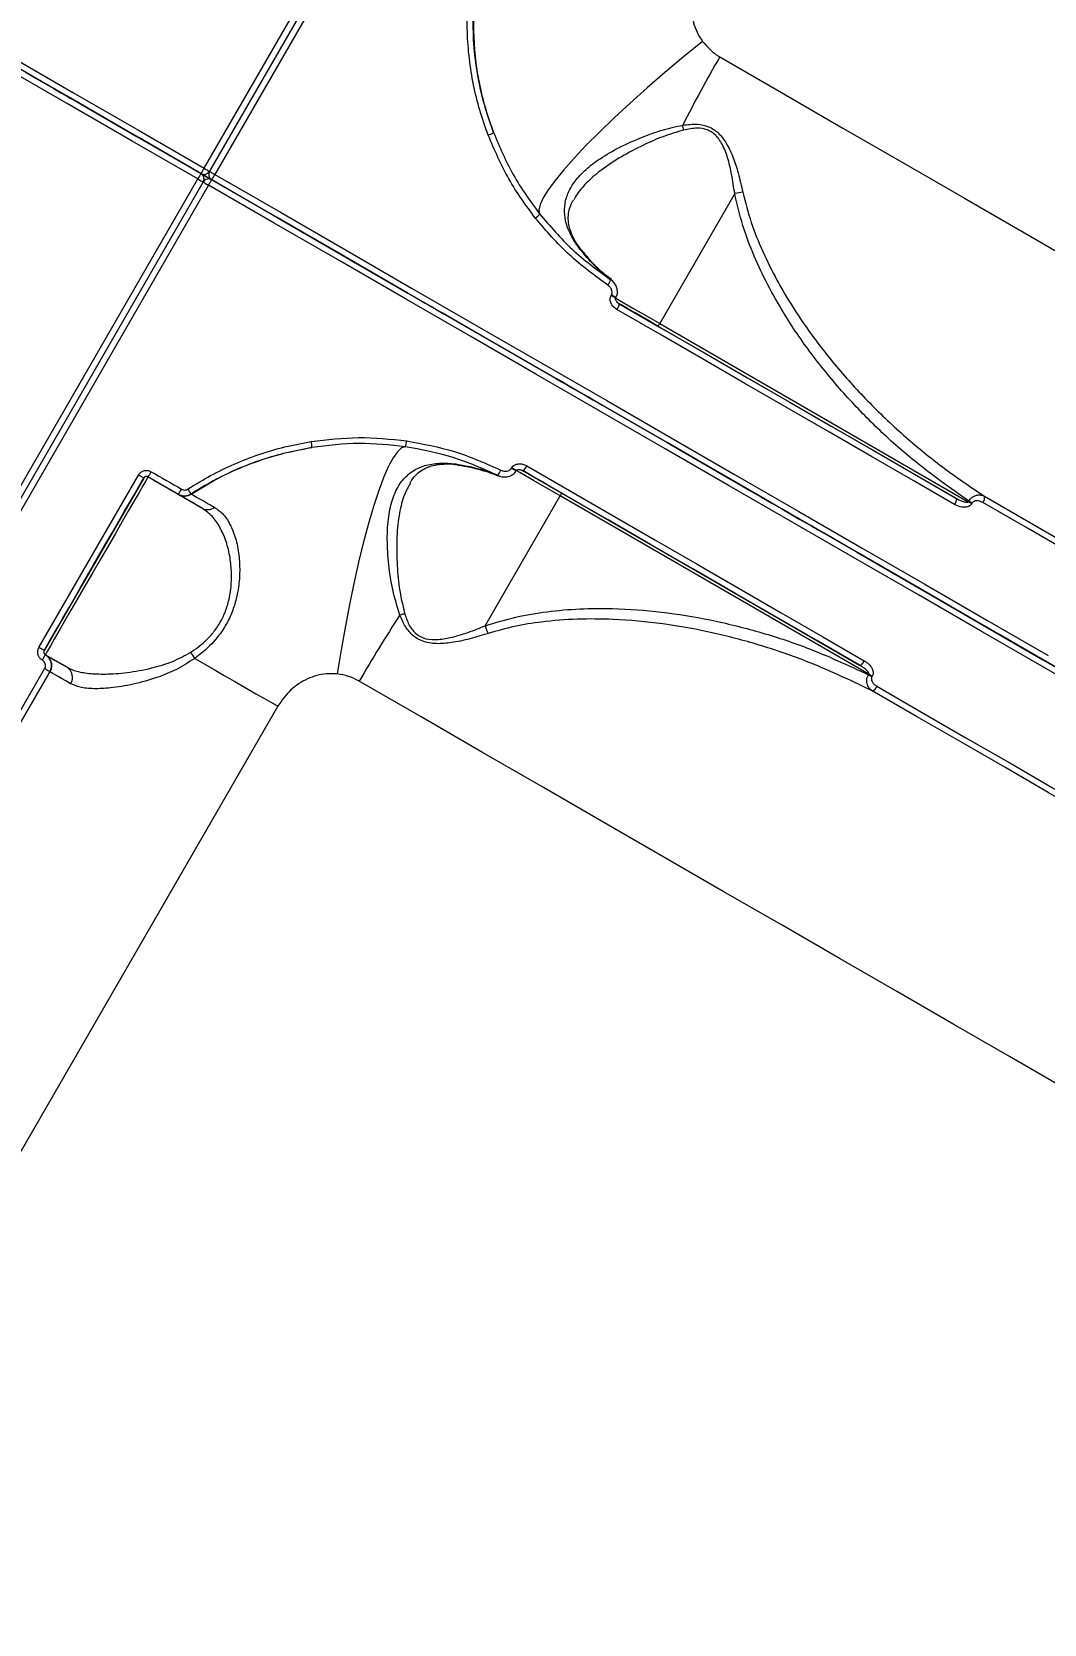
# Model space of a CAD drawing. Header units: millimetres. Extents: x -6006 to 5875, y -6399 to 6717.
# Drawn here: x 1932.2 to 2095, y 1250.8 to 1506.8 of the extents above; entities that cross this region are included whole.
import ezdxf

# ---------------------------------------------------------------- set-up
doc = ezdxf.new("R2010")
doc.units = ezdxf.units.MM
for name, color, linetype in [('DIKOM_ОБЪЕКТ', 7, 'Continuous'), ('DIKOM_РАЗМЕР_ЗОНА', 7, 'Continuous'), ('DIKOM_РАЗМЕР_ОБЪЕКТА', 7, 'Continuous')]:
    doc.layers.add(name, color=color, linetype=linetype)
doc.styles.add('style1', font='arial.ttf', dxfattribs={"width": 0.8})
doc.dimstyles.new('1-50', dxfattribs={"dimtxt": 300, "dimasz": 200, "dimexe": 100, "dimexo": 0, "dimgap": 100, "dimtad": 0, "dimdec": 0, "dimtxsty": 'style1', "dimcen": 0, "dimclrd": 7, "dimclre": 7, "dimadec": 1, "dimazin": 2, "dimtfac": 1, "dimtdec": 0, "dimtmove": 1, "dimatfit": 3, "dimfxl": 0, "dimlwd": 25, "dimlwe": 18, "dimarcsym": 0})

# ---------------------------------------------------------------- blocks, each defined once
blk = doc.blocks.new('*D15')
at = {"layer": 'Defpoints', "color": 0, "transparency": 16777216}
for p in [(-4354.46, 4593.05), (3409.28, 4593.05), (-1328.61, -3571.89)]:
    blk.add_point(p, dxfattribs=at)
at = {"layer": 'DIKOM_РАЗМЕР_ОБЪЕКТА', "color": 7, "lineweight": 18, "transparency": 16777216}
for p, q in [((3409.28, 4593.05), (-4454.46, 4593.05)), ((-1328.61, -3571.89), (-4454.46, -3571.89))]:
    blk.add_line(p, q, dxfattribs=at)
at = {"layer": 'DIKOM_РАЗМЕР_ОБЪЕКТА', "color": 7, "lineweight": 25, "transparency": 16777216}
for p, q in [((-4354.46, 4393.05), (-4354.46, 968.7)), ((-4354.46, -3371.89), (-4354.46, 52.46))]:
    blk.add_line(p, q, dxfattribs=at)
at = {"layer": 'DIKOM_РАЗМЕР_ОБЪЕКТА', "color": 7, "transparency": 16777216}
for points in [[(-4387.8, 4393.05), (-4321.13, 4393.05), (-4354.46, 4593.05)], [(-4387.8, -3371.89), (-4321.13, -3371.89), (-4354.46, -3571.89)]]:
    blk.add_solid(points, dxfattribs=at)
at = {"layer": 'DIKOM_РАЗМЕР_ОБЪЕКТА', "color": 0, "transparency": 16777216, "insert": (-4354.46, 510.58), "char_height": 300, "attachment_point": 5, "rotation": 90, "style": 'style1'}
blk.add_mtext('8150', dxfattribs=at)
blk = doc.blocks.new('*D16')
at = {"layer": 'Defpoints', "color": 0, "transparency": 16777216}
for p in [(3934.59, 4272.92), (-3710.11, -290.96), (3934.59, -4791.62)]:
    blk.add_point(p, dxfattribs=at)
at = {"layer": 'DIKOM_РАЗМЕР_ОБЪЕКТА', "color": 7, "lineweight": 18, "transparency": 16777216}
for p, q in [((3934.59, 4272.92), (3934.59, -4891.62)), ((-3710.11, -290.96), (-3710.11, -4891.62))]:
    blk.add_line(p, q, dxfattribs=at)
at = {"layer": 'DIKOM_РАЗМЕР_ОБЪЕКТА', "color": 7, "lineweight": 25, "transparency": 16777216}
for p, q in [((-3510.11, -4791.62), (-1432.64, -4791.62)), ((3734.59, -4791.62), (-518.7, -4791.62))]:
    blk.add_line(p, q, dxfattribs=at)
at = {"layer": 'DIKOM_РАЗМЕР_ОБЪЕКТА', "color": 7, "transparency": 16777216}
for points in [[(-3510.11, -4758.29), (-3510.11, -4824.96), (-3710.11, -4791.62)], [(3734.59, -4758.29), (3734.59, -4824.96), (3934.59, -4791.62)]]:
    blk.add_solid(points, dxfattribs=at)
at = {"layer": 'DIKOM_РАЗМЕР_ОБЪЕКТА', "color": 0, "transparency": 16777216, "insert": (-975.67, -4791.62), "char_height": 300, "attachment_point": 5, "style": 'style1'}
blk.add_mtext('7650', dxfattribs=at)
blk = doc.blocks.new('*D14')
at = {"layer": 'Defpoints', "color": 0, "transparency": 16777216}
for p in [(3463.26, 6716.57), (-5809.49, -5571.89), (-1350.38, -5571.89)]:
    blk.add_point(p, dxfattribs=at)
at = {"layer": 'DIKOM_РАЗМЕР_ЗОНА', "color": 7, "lineweight": 18, "transparency": 16777216}
for p, q in [((3463.26, 6716.57), (-5909.49, 6716.57)), ((-1350.38, -5571.89), (-5909.49, -5571.89))]:
    blk.add_line(p, q, dxfattribs=at)
at = {"layer": 'DIKOM_РАЗМЕР_ЗОНА', "color": 7, "lineweight": 25, "transparency": 16777216}
for p, q in [((-5809.49, 6516.57), (-5809.49, 1149.14)), ((-5809.49, -5371.89), (-5809.49, 69.36))]:
    blk.add_line(p, q, dxfattribs=at)
at = {"layer": 'DIKOM_РАЗМЕР_ЗОНА', "color": 7, "transparency": 16777216}
for points in [[(-5842.83, 6516.57), (-5776.16, 6516.57), (-5809.49, 6716.57)], [(-5842.83, -5371.89), (-5776.16, -5371.89), (-5809.49, -5571.89)]]:
    blk.add_solid(points, dxfattribs=at)
at = {"layer": 'DIKOM_РАЗМЕР_ЗОНА', "color": 0, "transparency": 16777216, "insert": (-5809.49, 609.25), "char_height": 300, "attachment_point": 5, "rotation": 90, "style": 'style1'}
blk.add_mtext('12300', dxfattribs=at)
blk = doc.blocks.new('*D13')
at = {"layer": 'Defpoints', "color": 0, "transparency": 16777216}
for p in [(5874.9, 4901.57), (-5210.11, -1293.83), (5874.9, -6202.3)]:
    blk.add_point(p, dxfattribs=at)
at = {"layer": 'DIKOM_РАЗМЕР_ЗОНА', "color": 7, "lineweight": 18, "transparency": 16777216}
for p, q in [((5874.9, 4901.57), (5874.9, -6302.3)), ((-5210.11, -1293.83), (-5210.11, -6302.3))]:
    blk.add_line(p, q, dxfattribs=at)
at = {"layer": 'DIKOM_РАЗМЕР_ЗОНА', "color": 7, "lineweight": 25, "transparency": 16777216}
for p, q in [((-5010.11, -6202.3), (160.46, -6202.3)), ((5674.9, -6202.3), (1240.24, -6202.3))]:
    blk.add_line(p, q, dxfattribs=at)
at = {"layer": 'DIKOM_РАЗМЕР_ЗОНА', "color": 7, "transparency": 16777216}
for points in [[(-5010.11, -6168.97), (-5010.11, -6235.64), (-5210.11, -6202.3)], [(5674.9, -6168.97), (5674.9, -6235.64), (5874.9, -6202.3)]]:
    blk.add_solid(points, dxfattribs=at)
at = {"layer": 'DIKOM_РАЗМЕР_ЗОНА', "color": 0, "transparency": 16777216, "insert": (700.35, -6202.3), "char_height": 300, "attachment_point": 5, "style": 'style1'}
blk.add_mtext('11100', dxfattribs=at)

msp = doc.modelspace()

# ---------------------------------------------------------------- linework, layer by layer
at = {"layer": 'DIKOM_ОБЪЕКТ', "color": 7, "linetype": 'Continuous', "lineweight": 15}
for p, q in [((1959.91, 1484.89), (2201.91, 1904.05)), ((2202.77, 1903.55), (1960.77, 1484.39)), ((2203.64, 1903.05), (1961.64, 1483.89)), ((1716.91, 1064.01), (1958.91, 1483.16)), ((1717.77, 1063.5), (1959.77, 1482.66)), ((1960.64, 1482.16), (1718.64, 1063)), ((1959.43, 1484.02), (1959.41, 1484.03)), ((1959.43, 1484.02), (1959.43, 1484.02)), ((1961.12, 1483.04), (1961.12, 1483.04)), ((2045.21, 1480.81), (2033.16, 1459.92)), ((2020.58, 1471.68), (2020.6, 1471.66)), ((2025.42, 1466.98), (2024.9, 1467.38)), ((2025.35, 1464.43), (2025.4, 1464.51)), ((2026.08, 1464.01), (2026.13, 1464.09)), ((2080.78, 1431.85), (2032.76, 1459.57)), ((2033.16, 1459.92), (2082.77, 1431.28)), ((2000.69, 1437.22), (2000.71, 1437.22)), ((2009.3, 1436.64), (2009.35, 1436.72)), ((2010.03, 1436.22), (2010.08, 1436.3)), ((1933.36, 1407.84), (1949.36, 1435.56)), ((1950.2, 1435.07), (1934.2, 1407.36)), ((1950.2, 1435.07), (1950.2, 1435.07)), ((1959.63, 1430.21), (1950.88, 1435.26)), ((1955.74, 1432.45), (1955.78, 1432.43)), ((2005.1, 1411.33), (2017.16, 1432.21)), ((2066.77, 1403.57), (2017.16, 1432.21)), ((2017.26, 1432.73), (2065.28, 1405)), ((2082.77, 1431.28), (2082.83, 1431.38)), ((2083.39, 1431.06), (2083.33, 1430.96)), ((1934.2, 1407.36), (1934.2, 1407.36)), ((1934.38, 1406.68), (1934.38, 1406.68)), ((1937.89, 1404.65), (1934.38, 1406.68)), ((1892.78, 1332.55), (1934.28, 1404.43)), ((1893.61, 1332.07), (1935.11, 1403.95)), ((1935.11, 1403.95), (1893.61, 1332.07)), ((2066.71, 1403.46), (2066.77, 1403.57)), ((2067.33, 1403.24), (2067.27, 1403.14)), ((1971.74, 1398.38), (1796.74, 1095.28))]:
    msp.add_line(p, q, dxfattribs=at)
at = {"layer": 'DIKOM_ОБЪЕКТ', "color": 7, "linetype": 'Continuous', "lineweight": 15, "flags": 128}
for points in [[(1959.41, 1484.03), (1949.41, 1489.8), (1939.42, 1495.57), (1929.45, 1501.33), (1922.29, 1505.46)], [(2040.04, 1505.27), (2036.97, 1502.77), (2033.99, 1500.27), (2031.12, 1497.79), (2028.39, 1495.35), (2025.83, 1492.98), (2023.45, 1490.7), (2021.3, 1488.54), (2019.38, 1486.51), (2017.72, 1484.63), (2016.33, 1482.93), (2015.22, 1481.42), (2014.42, 1480.11), (2013.92, 1479.03), (2013.72, 1478.17), (2013.85, 1477.55)], [(1928.28, 1503.15), (1938.81, 1497.08), (1949.35, 1490.99), (1959.91, 1484.89)], [(2042.81, 1502.79), (2052.74, 1497.05), (2062.62, 1491.35), (2072.42, 1485.69), (2082.15, 1480.08), (2091.79, 1474.51), (2101.33, 1469)], [(1958.91, 1483.16), (1948.35, 1489.26), (1937.81, 1495.34), (1927.28, 1501.42)], [(1959.41, 1484.03), (1948.88, 1490.11), (1938.36, 1496.18), (1927.86, 1502.24)], [(1927.86, 1502.24), (1938.36, 1496.18), (1948.88, 1490.11), (1959.41, 1484.03)], [(1934.41, 1498.46), (1935.75, 1497.68), (1936.89, 1497.03), (1937.78, 1496.51), (1938.39, 1496.16), (1938.7, 1495.98), (1938.7, 1495.98), (1938.39, 1496.16), (1937.78, 1496.51), (1936.89, 1497.03), (1935.76, 1497.68), (1934.41, 1498.46), (1932.92, 1499.32), (1931.32, 1500.25)], [(1931.32, 1500.25), (1932.92, 1499.32), (1934.41, 1498.46)], [(1959.91, 1484.89), (1960.07, 1484.8), (1960.24, 1484.7), (1960.39, 1484.62), (1960.52, 1484.54), (1960.63, 1484.48), (1960.71, 1484.43), (1960.76, 1484.4), (1960.77, 1484.39)], [(1958.91, 1483.16), (1959.07, 1483.06), (1959.24, 1482.97), (1959.39, 1482.88), (1959.52, 1482.81), (1959.63, 1482.75), (1959.71, 1482.7), (1959.76, 1482.67), (1959.77, 1482.66)], [(1961.13, 1483.03), (1960.32, 1483.5), (1959.41, 1484.03)], [(1959.41, 1484.02), (1960.32, 1483.5), (1961.14, 1483.03)], [(1959.77, 1482.66), (1959.79, 1482.65), (1959.84, 1482.62), (1959.92, 1482.58), (1960.03, 1482.51), (1960.16, 1482.44), (1960.31, 1482.35), (1960.47, 1482.26), (1960.64, 1482.16)], [(2104.33, 1399.2), (2094.58, 1404.83), (2084.72, 1410.52), (2074.76, 1416.28), (2064.69, 1422.08), (2054.54, 1427.95), (2044.31, 1433.85), (2034.01, 1439.8), (2023.65, 1445.78), (2013.23, 1451.8), (2002.77, 1457.84), (1992.27, 1463.9), (1981.74, 1469.98), (1971.2, 1476.07), (1960.64, 1482.16)], [(1960.77, 1484.39), (1960.79, 1484.38), (1960.84, 1484.35), (1960.92, 1484.31), (1961.03, 1484.25), (1961.16, 1484.17), (1961.31, 1484.08), (1961.47, 1483.99), (1961.64, 1483.89)], [(2104.49, 1400.27), (2094.76, 1405.88), (2084.92, 1411.56), (2074.98, 1417.3), (2064.94, 1423.1), (2054.82, 1428.94), (2044.61, 1434.83), (2034.33, 1440.77), (2024, 1446.74), (2013.6, 1452.74), (2003.16, 1458.76), (1992.69, 1464.81), (1982.19, 1470.87), (1971.67, 1476.95), (1961.14, 1483.03)], [(1961.14, 1483.03), (1971.67, 1476.95), (1982.19, 1470.87), (1992.69, 1464.81), (2003.16, 1458.76), (2013.6, 1452.74), (2024, 1446.74), (2034.33, 1440.77), (2044.61, 1434.83), (2054.82, 1428.94), (2064.94, 1423.1), (2074.98, 1417.3), (2084.92, 1411.56), (2094.76, 1405.88), (2104.49, 1400.27)], [(1982.68, 1470.59), (1981.14, 1471.48), (1971.14, 1477.25), (1961.14, 1483.03)], [(1961.64, 1483.89), (1972.2, 1477.8), (1982.74, 1471.71), (1993.27, 1465.63), (2003.77, 1459.57), (2014.23, 1453.53), (2024.65, 1447.52), (2035.01, 1441.53), (2045.31, 1435.58), (2055.54, 1429.68), (2065.69, 1423.82), (2075.76, 1418.01), (2085.72, 1412.25), (2095.58, 1406.56)], [(2020.33, 1471.9), (2020.53, 1471.74), (2020.58, 1471.68)], [(1982.67, 1470.59), (1982.68, 1470.59), (1982.89, 1470.47), (1983.41, 1470.17), (1984.22, 1469.7), (1985.29, 1469.08), (1986.57, 1468.35)], [(1986.57, 1468.35), (1988.01, 1467.51), (1989.55, 1466.63), (1991.12, 1465.72), (1992.67, 1464.82), (1994.13, 1463.98), (1995.44, 1463.22), (1996.55, 1462.58), (1997.41, 1462.09), (1997.98, 1461.76), (1998.24, 1461.61), (1998.26, 1461.59)], [(2026.08, 1464.01), (2026.05, 1464.03), (2025.95, 1464.09), (2025.79, 1464.18), (2025.58, 1464.3), (2025.35, 1464.43)], [(2026.13, 1464.09), (2026.09, 1464.11), (2025.99, 1464.17), (2025.83, 1464.26), (2025.63, 1464.38), (2025.4, 1464.51)], [(2026.08, 1464.01), (2026.66, 1463.68), (2028.85, 1462.41), (2031.03, 1461.15), (2033.16, 1459.92)], [(2026.23, 1463.34), (2027.26, 1462.75), (2028.36, 1462.11), (2029.45, 1461.48), (2030.44, 1460.91), (2031.24, 1460.45), (2031.8, 1460.13), (2032.06, 1459.98), (2032.01, 1460.01), (2031.64, 1460.22), (2031, 1460.59), (2030.13, 1461.09), (2029.1, 1461.69), (2027.99, 1462.33), (2026.94, 1462.93)], [(2080.55, 1430.83), (2073.89, 1434.68), (2067.18, 1438.55), (2060.44, 1442.44), (2053.67, 1446.35), (2046.86, 1450.28), (2040.03, 1454.22), (2033.17, 1458.19), (2026.28, 1462.16)], [(2026.64, 1463.11), (2033.51, 1459.14), (2040.36, 1455.19), (2047.18, 1451.25), (2053.97, 1447.33), (2060.72, 1443.43), (2067.45, 1439.55), (2074.13, 1435.69), (2080.78, 1431.85)], [(2032.76, 1459.57), (2030.71, 1460.76), (2028.59, 1461.98), (2026.65, 1463.1)], [(2096.84, 1404.68), (2087.7, 1409.96), (2078.43, 1415.31), (2069.05, 1420.72), (2059.57, 1426.2), (2050, 1431.72), (2040.34, 1437.3), (2030.61, 1442.92), (2020.81, 1448.58), (2010.95, 1454.27), (2001.05, 1459.98), (1998.2, 1461.63)], [(1998.31, 1461.57), (1998.51, 1461.45), (1998.97, 1461.19), (1999.13, 1461.09)], [(2032.76, 1459.57), (2032.8, 1459.57), (2032.84, 1459.57), (2032.88, 1459.6), (2032.94, 1459.64), (2032.99, 1459.7), (2033.05, 1459.76), (2033.1, 1459.84), (2033.16, 1459.92)], [(2016.53, 1451.05), (2016.55, 1451.04), (2016.81, 1450.89), (2017.37, 1450.56), (2018.17, 1450.1), (2019.15, 1449.53), (2020.24, 1448.9), (2021.35, 1448.27), (2022.38, 1447.67), (2023.25, 1447.17), (2023.89, 1446.8), (2024.26, 1446.59), (2024.33, 1446.55)], [(2018.48, 1449.92), (2017.61, 1450.42), (2016.97, 1450.8), (2016.6, 1451.01), (2016.55, 1451.04), (2016.81, 1450.89), (2017.37, 1450.56), (2018.17, 1450.1), (2019.15, 1449.53), (2020.24, 1448.9), (2021.35, 1448.27), (2022.38, 1447.67), (2023.25, 1447.17), (2023.89, 1446.8), (2024.26, 1446.59), (2024.31, 1446.56), (2024.05, 1446.71), (2023.49, 1447.03), (2022.69, 1447.49), (2021.7, 1448.06), (2020.61, 1448.69), (2019.51, 1449.33), (2018.48, 1449.92)], [(1992.24, 1440.12), (1991.64, 1439.92), (1990.99, 1439.32), (1990.3, 1438.34), (1989.58, 1436.99), (1988.82, 1435.28), (1988.04, 1433.23), (1987.25, 1430.85), (1986.45, 1428.17), (1985.65, 1425.22), (1984.86, 1422.03), (1984.09, 1418.63), (1983.35, 1415.04), (1982.63, 1411.31), (1981.96, 1407.48), (1981.33, 1403.58)], [(1951.41, 1436.1), (1952.02, 1435.75), (1952.63, 1435.4), (1953.24, 1435.05), (1953.85, 1434.7), (1954.46, 1434.35), (1955.07, 1433.99), (1955.68, 1433.64), (1956.29, 1433.29)], [(2000.37, 1437.34), (2000.61, 1437.24), (2000.69, 1437.22)], [(2010.03, 1436.22), (2010, 1436.23), (2009.9, 1436.29), (2009.74, 1436.38), (2009.54, 1436.5), (2009.3, 1436.64)], [(2010.08, 1436.3), (2010.05, 1436.32), (2009.95, 1436.37), (2009.79, 1436.46), (2009.58, 1436.58), (2009.35, 1436.72)], [(2017.16, 1432.21), (2015.03, 1433.44), (2012.85, 1434.7), (2010.66, 1435.96), (2010.07, 1436.3)], [(2014.63, 1434.25), (2013.6, 1434.84), (2012.49, 1435.48), (2011.4, 1436.11), (2010.97, 1436.36)], [(2065.28, 1405), (2058.63, 1408.84), (2051.95, 1412.7), (2045.22, 1416.58), (2038.47, 1420.49), (2031.68, 1424.41), (2024.86, 1428.34), (2018.01, 1432.29), (2011.14, 1436.26)], [(2011.78, 1437.05), (2018.67, 1433.07), (2025.53, 1429.11), (2032.36, 1425.16), (2039.17, 1421.23), (2045.94, 1417.32), (2052.68, 1413.43), (2059.39, 1409.56), (2066.05, 1405.71)], [(2054.26, 1429.26), (2052.77, 1430.13), (2051.17, 1431.05), (2049.52, 1432), (2047.89, 1432.94), (2046.34, 1433.84), (2044.91, 1434.66), (2043.67, 1435.38), (2042.65, 1435.97), (2041.89, 1436.4), (2041.43, 1436.67), (2041.27, 1436.76), (2041.43, 1436.67), (2041.89, 1436.4), (2042.65, 1435.97), (2043.67, 1435.38), (2044.91, 1434.66), (2046.34, 1433.84), (2047.89, 1432.94), (2049.52, 1432), (2051.17, 1431.05), (2052.77, 1430.13), (2054.26, 1429.26), (2055.6, 1428.49), (2056.74, 1427.83), (2057.63, 1427.32), (2058.24, 1426.96), (2058.55, 1426.78), (2058.55, 1426.78), (2058.24, 1426.96), (2057.63, 1427.32), (2056.74, 1427.83), (2055.61, 1428.49), (2054.26, 1429.26)], [(1934.2, 1407.36), (1934.29, 1407.51), (1934.55, 1407.98), (1934.99, 1408.73), (1935.59, 1409.77), (1936.33, 1411.06), (1937.21, 1412.58), (1938.2, 1414.29), (1939.28, 1416.15), (1940.42, 1418.13), (1941.6, 1420.18), (1942.8, 1422.25), (1943.98, 1424.3), (1945.12, 1426.28), (1946.2, 1428.14), (1947.19, 1429.86), (1948.06, 1431.37), (1948.81, 1432.66), (1949.41, 1433.7), (1949.84, 1434.46), (1950.11, 1434.92), (1950.2, 1435.07)], [(1950.88, 1435.26), (1950.79, 1435.1), (1950.52, 1434.62), (1950.06, 1433.84), (1949.45, 1432.77), (1948.68, 1431.44), (1947.78, 1429.88), (1946.76, 1428.11), (1945.65, 1426.19), (1944.47, 1424.15), (1943.25, 1422.03), (1942.02, 1419.9), (1940.8, 1417.79), (1939.62, 1415.75), (1938.51, 1413.82), (1937.49, 1412.06), (1936.58, 1410.49), (1935.82, 1409.16), (1935.2, 1408.09), (1934.75, 1407.31), (1934.47, 1406.84), (1934.38, 1406.68)], [(1950.2, 1435.07), (1950.18, 1435.08), (1950.13, 1435.11), (1950.06, 1435.15), (1949.95, 1435.21), (1949.83, 1435.29), (1949.68, 1435.37), (1949.53, 1435.46), (1949.36, 1435.56)], [(1955.74, 1432.45), (1955.13, 1432.8), (1954.53, 1433.15), (1953.92, 1433.5), (1953.31, 1433.85), (1952.7, 1434.2), (1952.1, 1434.55), (1951.49, 1434.91), (1950.88, 1435.26)], [(2016.58, 1433.12), (2016.51, 1433.16), (2016.14, 1433.37), (2015.5, 1433.74), (2014.63, 1434.25)], [(2017.26, 1432.73), (2017.29, 1432.7), (2017.3, 1432.66), (2017.3, 1432.61), (2017.29, 1432.54), (2017.27, 1432.47), (2017.24, 1432.38), (2017.2, 1432.3), (2017.16, 1432.21)], [(2080.78, 1431.85), (2080.83, 1431.8), (2080.85, 1431.72), (2080.85, 1431.62), (2080.83, 1431.49), (2080.78, 1431.33), (2080.72, 1431.17), (2080.64, 1431), (2080.55, 1430.83)], [(2082.77, 1431.28), (2082.84, 1431.24), (2082.91, 1431.2), (2082.98, 1431.16), (2083.05, 1431.12), (2083.12, 1431.08), (2083.19, 1431.04), (2083.26, 1431), (2083.33, 1430.96)], [(2082.83, 1431.38), (2082.9, 1431.35), (2082.97, 1431.31), (2083.04, 1431.26), (2083.11, 1431.22), (2083.18, 1431.18), (2083.25, 1431.14), (2083.32, 1431.1), (2083.39, 1431.06)], [(2140.83, 1398.98), (2134.1, 1402.87), (2127.29, 1406.8), (2120.42, 1410.77), (2113.48, 1414.77), (2106.48, 1418.82), (2099.42, 1422.89), (2092.3, 1427), (2085.12, 1431.14)], [(2085.36, 1432.16), (2092.52, 1428.02), (2099.63, 1423.92), (2106.67, 1419.85), (2113.66, 1415.82), (2120.58, 1411.82), (2127.44, 1407.86), (2134.23, 1403.94), (2140.95, 1400.07)], [(1942.2, 1421.22), (1942.83, 1422.31), (1943.42, 1423.32), (1943.9, 1424.16), (1944.25, 1424.76), (1944.43, 1425.07), (1944.43, 1425.07), (1944.24, 1424.76), (1943.9, 1424.16), (1943.41, 1423.32), (1942.83, 1422.31), (1942.2, 1421.22), (1941.56, 1420.12), (1940.98, 1419.11), (1940.5, 1418.27), (1940.15, 1417.67), (1939.97, 1417.36), (1939.97, 1417.36), (1940.15, 1417.67), (1940.5, 1418.27), (1940.98, 1419.11), (1941.56, 1420.12), (1942.2, 1421.22)], [(1934.2, 1407.36), (1934.18, 1407.37), (1934.13, 1407.4), (1934.06, 1407.44), (1933.95, 1407.5), (1933.83, 1407.57), (1933.68, 1407.66), (1933.53, 1407.75), (1933.36, 1407.84)], [(1934.38, 1406.68), (1934.44, 1406.65), (1934.6, 1406.55), (1934.88, 1406.39), (1935.27, 1406.16), (1935.76, 1405.88), (1936.37, 1405.53), (1937.08, 1405.12), (1937.89, 1404.65)], [(1958.4, 1406.09), (1959.94, 1405.2), (1961.53, 1404.28), (1963.16, 1403.34), (1964.83, 1402.38), (1966.52, 1401.4), (1968.24, 1400.41), (1969.98, 1399.4), (1971.74, 1398.38)], [(2065.28, 1405), (2065.34, 1404.99), (2065.42, 1405.01), (2065.52, 1405.06), (2065.62, 1405.15), (2065.73, 1405.26), (2065.84, 1405.39), (2065.95, 1405.55), (2066.05, 1405.71)], [(1935.11, 1403.95), (1935.1, 1403.95), (1935.05, 1403.98), (1934.97, 1404.03), (1934.87, 1404.09), (1934.75, 1404.16), (1934.6, 1404.24), (1934.45, 1404.33), (1934.28, 1404.43)], [(1938.45, 1402.02), (1937.68, 1402.46), (1937.01, 1402.85), (1936.43, 1403.18), (1935.96, 1403.46), (1935.59, 1403.67), (1935.32, 1403.82), (1935.17, 1403.91), (1935.11, 1403.95)], [(2066.71, 1403.46), (2066.78, 1403.42), (2066.85, 1403.38), (2066.92, 1403.34), (2066.99, 1403.3), (2067.06, 1403.26), (2067.13, 1403.22), (2067.2, 1403.18), (2067.27, 1403.14)], [(2066.77, 1403.57), (2066.84, 1403.53), (2066.91, 1403.49), (2066.98, 1403.45), (2067.05, 1403.41), (2067.12, 1403.36), (2067.19, 1403.32), (2067.26, 1403.28), (2067.33, 1403.24)], [(2098.16, 1337), (2089.37, 1342.08), (2080.43, 1347.24), (2071.36, 1352.48), (2062.15, 1357.79), (2052.82, 1363.18), (2043.38, 1368.63), (2033.84, 1374.14), (2024.2, 1379.71), (2014.47, 1385.32), (2004.67, 1390.98), (1994.79, 1396.68), (1984.86, 1402.42)], [(2122.89, 1368.79), (2116.17, 1372.67), (2109.38, 1376.59), (2102.53, 1380.55), (2095.6, 1384.54), (2088.62, 1388.58), (2081.57, 1392.65), (2074.46, 1396.75), (2067.31, 1400.88)], [(2068.06, 1401.6), (2075.24, 1397.45), (2082.36, 1393.34), (2089.42, 1389.27), (2096.42, 1385.22), (2103.36, 1381.22), (2110.23, 1377.25), (2117.04, 1373.32), (2123.77, 1369.43)]]:
    msp.add_lwpolyline(points, dxfattribs=at)
at = {"layer": 'DIKOM_ОБЪЕКТ', "color": 7, "linetype": 'Continuous', "lineweight": 15}
for centre, radius, start, end in [((2247.59, 1384.42), 236.52, 149.9702, 152.9942), ((2004.53, 1493.6), 3.55, 287.1909, 302.5506), ((2031, 1490.44), 6.01, 5.6058, 13.3133), ((2045.92, 1434.94), 99.47, 149.8553, 150.4313), ((2041.39, 1435.85), 95.09, 149.5608, 150.1633), ((1958.91, 1483.16), 1, 330, 60), ((1958.91, 1483.16), 1, 333.2554, 60), ((1959.91, 1484.89), 1, 241.1812, 330), ((1959.91, 1484.89), 1, 243.3085, 326.7408), ((1960.64, 1482.16), 1, 60, 150), ((1961.64, 1483.89), 1, 150, 240), ((1873.96, 1532.5), 100.24, 329.8541, 330.4256), ((1875.91, 1533.09), 98.85, 329.5722, 330.1519), ((2047.32, 1472.53), 8.54, 95.3931, 104.2939), ((2011.86, 1478.87), 2.39, 302.9392, 326.2075), ((2023.31, 1467.37), 1.97, 319.8049, 349.1154), ((2024.96, 1463.21), 1.69, 321.7052, 356.6303), ((1973.67, 1440.16), 3.56, 357.4704, 12.7985), ((1990.11, 1441.17), 2.38, 333.7617, 357.1089), ((1945.58, 1439.19), 6.6, 323.4781, 332.1711), ((2005.78, 1437.02), 1.97, 310.8989, 340.1799), ((2010.21, 1437.67), 1.69, 303.3508, 338.2933), ((1951.95, 1435.5), 4.87, 321.1501, 332.9606), ((1956.74, 1434.18), 2, 241.1812, 303.1329), ((1949.26, 1427.78), 9.79, 28.89, 34.4641), ((2084.23, 1431.89), 1.16, 319.998, 13.1045), ((1960.46, 1431.76), 1.76, 241.8324, 308.8605), ((2189.53, 1284.4), 236.26, 147.0032, 150.0306), ((1989.61, 1418.93), 6.13, 286.7583, 294.3142), ((2013.37, 1413.66), 8.59, 195.7295, 204.5818), ((1928.35, 1409.29), 6.57, 327.8251, 336.5599), ((1933.38, 1404.95), 2, 330, 60), ((1951.78, 1402.54), 7.51, 28.1706, 37.1555), ((1936.85, 1403.05), 1.91, 327.2485, 56.9527), ((2066.97, 1401.99), 1.16, 286.8489, 340.0498)]:
    msp.add_arc(centre, radius, start, end, dxfattribs=at)
for points, knots in [([(2039.74, 1516.16), (2039.27, 1515.15), (2038.34, 1513.15), (2038.17, 1509.83), (2038.84, 1507.13), (2039.72, 1505.76), (2040.04, 1505.27)], [0, 0, 0, 0, 0.288567, 0.57163, 0.847044, 1, 1, 1, 1]), ([(2005.58, 1490.21), (2005.11, 1491.54), (2004.17, 1494.19), (2003.17, 1498.31), (2002.5, 1502.52), (2002.16, 1506.83), (2002.24, 1509.73), (2002.29, 1511.18)], [0, 0, 0, 0, 0.197833, 0.3955, 0.593169, 0.796586, 1, 1, 1, 1]), ([(2006.44, 1490.61), (2005.85, 1492.32), (2004.66, 1495.77), (2003.64, 1500.99), (2003.11, 1506.14), (2003.19, 1509.47), (2003.24, 1511.15)], [0, 0, 0, 0, 0.259852, 0.522842, 0.760228, 1, 1, 1, 1]), ([(2003.24, 1511.15), (2003.21, 1508.38), (2003.17, 1504.19), (2004.07, 1498.66), (2005.05, 1494.55), (2005.98, 1491.91), (2006.44, 1490.61)], [0, 0, 0, 0, 0.395169, 0.598668, 0.80217, 1, 1, 1, 1]), ([(2040.04, 1505.27), (2040.72, 1504.49), (2041.48, 1503.64), (2042.52, 1502.96), (2042.71, 1502.85), (2042.81, 1502.79)], [0, 0, 0, 0, 0.821739, 0.907861, 1, 1, 1, 1]), ([(2013.16, 1476.87), (2011.66, 1478.92), (2008.63, 1483.07), (2006.61, 1487.81), (2005.58, 1490.21)], [0, 0, 0, 0, 0.494177, 1, 1, 1, 1]), ([(2006.44, 1490.61), (2007.42, 1488.31), (2009.39, 1483.67), (2012.35, 1479.6), (2013.85, 1477.55)], [0, 0, 0, 0, 0.494165, 1, 1, 1, 1]), ([(2020.33, 1471.9), (2019.89, 1472.51), (2019.01, 1473.75), (2018.2, 1475.6), (2017.81, 1477.42), (2017.87, 1479.25), (2018.42, 1481.06), (2019.54, 1482.91), (2021.23, 1484.71), (2023.63, 1486.54), (2026.68, 1488.31), (2030.08, 1489.81), (2033.48, 1491.08), (2035.73, 1491.57), (2036.85, 1491.82)], [0, 0, 0, 0, 0.067607, 0.135245, 0.205689, 0.276168, 0.355562, 0.434999, 0.526753, 0.618553, 0.725884, 0.833253, 0.916682, 1, 1, 1, 1]), ([(2036.99, 1491.02), (2035.87, 1490.69), (2033.62, 1490.01), (2030.28, 1488.52), (2026.92, 1486.75), (2023.93, 1484.79), (2021.57, 1482.77), (2020.07, 1481.14), (2019.5, 1480.11), (2019.34, 1479.8)], [0, 0, 0, 0, 0.139454, 0.281191, 0.456901, 0.63593, 0.784858, 0.936532, 1, 1, 1, 1]), ([(2036.85, 1491.82), (2037.64, 1491.91), (2039.02, 1492.07), (2041.03, 1491.66), (2042.69, 1490.59), (2044.01, 1488.8), (2045.02, 1486.58), (2045.85, 1483.92), (2046.28, 1482.06), (2046.52, 1481.03)], [0, 0, 0, 0, 0.149111, 0.25963, 0.371649, 0.498765, 0.652534, 0.806978, 1, 1, 1, 1]), ([(2045.21, 1480.81), (2045.06, 1481.83), (2044.79, 1483.65), (2044.21, 1486.27), (2043.44, 1488.44), (2042.4, 1490.07), (2041.41, 1490.79), (2040.41, 1491.22), (2038.97, 1491.43), (2037.72, 1491.17), (2036.99, 1491.02)], [0, 0, 0, 0, 0.20105, 0.358392, 0.514934, 0.638493, 0.721778, 0.744955, 0.851269, 1, 1, 1, 1]), ([(2020.62, 1471.67), (2020.47, 1471.85), (2019.98, 1472.47), (2019.37, 1473.49), (2018.81, 1474.72), (2018.5, 1475.9), (2018.41, 1477.06), (2018.59, 1478.22), (2018.88, 1479.14), (2019.23, 1479.68), (2019.32, 1479.81)], [0, 0, 0, 0, 0.054586, 0.186555, 0.322633, 0.461334, 0.610523, 0.77194, 0.947326, 1, 1, 1, 1]), ([(2082.83, 1431.38), (2079.87, 1433.47), (2074.77, 1437.05), (2068.16, 1442.98), (2062.62, 1448.7), (2057.51, 1454.91), (2053.5, 1460.79), (2050.49, 1466.1), (2048.29, 1470.76), (2046.41, 1475.64), (2045.61, 1479.08), (2045.21, 1480.81)], [0, 0, 0, 0, 0.172165, 0.296947, 0.421722, 0.549579, 0.677394, 0.756949, 0.836486, 0.918275, 1, 1, 1, 1]), ([(2046.52, 1481.03), (2046.94, 1479.4), (2047.77, 1476.15), (2049.68, 1471.44), (2051.95, 1466.87), (2055.04, 1461.66), (2059.04, 1455.99), (2064.13, 1449.95), (2069.7, 1444.28), (2074.72, 1439.89), (2079.92, 1435.8), (2083.2, 1433.61), (2085.36, 1432.16)], [0, 0, 0, 0, 0.077602, 0.155264, 0.23547, 0.315697, 0.438517, 0.561375, 0.687283, 0.8132, 0.876762, 1, 1, 1, 1]), ([(2013.85, 1477.55), (2015.52, 1475.58), (2018.91, 1471.61), (2023.11, 1468.55), (2025.24, 1467)], [0, 0, 0, 0, 0.493814, 1, 1, 1, 1]), ([(2024.81, 1466.1), (2022.69, 1467.64), (2018.39, 1470.76), (2014.92, 1474.82), (2013.16, 1476.87)], [0, 0, 0, 0, 0.493869, 1, 1, 1, 1]), ([(2025.24, 1467), (2024.36, 1467.72), (2022.58, 1469.18), (2021.08, 1470.99), (2020.33, 1471.9)], [0, 0, 0, 0, 0.497414, 1, 1, 1, 1]), ([(2024.9, 1467.38), (2024.67, 1467.55), (2023.69, 1468.29), (2022.24, 1469.73), (2021.13, 1471.11), (2020.63, 1471.73)], [0, 0, 0, 0, 0.143853, 0.61256, 1, 1, 1, 1]), ([(2026.11, 1464.1), (2026.19, 1464.25), (2026.37, 1464.59), (2026.39, 1465.2), (2026.23, 1465.86), (2025.84, 1466.5), (2025.45, 1466.88), (2025.19, 1467.03), (2025.18, 1467.04)], [0, 0, 0, 0, 0.151128, 0.333513, 0.523261, 0.739683, 0.984771, 1, 1, 1, 1]), ([(2025.4, 1464.51), (2025.42, 1464.57), (2025.49, 1464.71), (2025.52, 1465.01), (2025.44, 1465.38), (2025.2, 1465.78), (2024.94, 1465.99), (2024.81, 1466.1)], [0, 0, 0, 0, 0.101073, 0.261337, 0.460693, 0.726503, 1, 1, 1, 1]), ([(2026.28, 1462.16), (2026.07, 1462.31), (2025.68, 1462.58), (2025.32, 1463.14), (2025.17, 1463.66), (2025.19, 1464.1), (2025.3, 1464.33), (2025.35, 1464.43)], [0, 0, 0, 0, 0.279186, 0.529391, 0.721641, 0.879436, 1, 1, 1, 1]), ([(2026.79, 1463.03), (2026.71, 1463.07), (2026.47, 1463.2), (2026.2, 1463.46), (2026.06, 1463.76), (2026.05, 1463.91), (2026.07, 1463.99), (2026.09, 1464.03), (2026.11, 1464.05), (2026.12, 1464.06)], [0, 0, 0, 0, 0.199479, 0.595007, 0.802351, 0.904699, 0.944453, 0.974922, 1, 1, 1, 1]), ([(1977.14, 1440.95), (1979.67, 1441.25), (1984.79, 1441.87), (1989.9, 1441.33), (1992.48, 1441.05)], [0, 0, 0, 0, 0.494179, 1, 1, 1, 1]), ([(1957.33, 1433.32), (1958.53, 1434.06), (1960.93, 1435.54), (1964.75, 1437.38), (1968.73, 1438.92), (1972.87, 1440.16), (1975.72, 1440.68), (1977.14, 1440.95)], [0, 0, 0, 0, 0.197681, 0.395388, 0.593088, 0.79654, 1, 1, 1, 1]), ([(1957.83, 1432.51), (1959.25, 1433.37), (1962.09, 1435.12), (1966.79, 1437.22), (1971.84, 1438.96), (1975.42, 1439.65), (1977.23, 1440)], [0, 0, 0, 0, 0.237382, 0.477156, 0.737006, 1, 1, 1, 1]), ([(1977.23, 1440), (1974.52, 1439.44), (1970.43, 1438.59), (1965.21, 1436.54), (1961.39, 1434.71), (1959.01, 1433.24), (1957.83, 1432.51)], [0, 0, 0, 0, 0.395171, 0.598679, 0.802184, 1, 1, 1, 1]), ([(1992.24, 1440.12), (1989.77, 1440.39), (1984.77, 1440.92), (1979.76, 1440.31), (1977.23, 1440)], [0, 0, 0, 0, 0.494166, 1, 1, 1, 1]), ([(2007.07, 1435.53), (2004.73, 1436.57), (1999.97, 1438.68), (1994.84, 1439.64), (1992.24, 1440.12)], [0, 0, 0, 0, 0.493853, 1, 1, 1, 1]), ([(1992.48, 1441.05), (1995.07, 1440.57), (2000.32, 1439.6), (2005.18, 1437.44), (2007.64, 1436.35)], [0, 0, 0, 0, 0.49385, 1, 1, 1, 1]), ([(1949.36, 1435.56), (1949.42, 1435.65), (1949.58, 1435.88), (1949.94, 1436.16), (1950.43, 1436.32), (1950.95, 1436.31), (1951.26, 1436.17), (1951.41, 1436.1)], [0, 0, 0, 0, 0.140634, 0.355062, 0.569835, 0.784908, 1, 1, 1, 1]), ([(1991.38, 1413.06), (1990.96, 1414.43), (1990.12, 1417.16), (1989.55, 1421.3), (1989.28, 1425.27), (1989.49, 1428.85), (1990.16, 1431.83), (1991.24, 1434.1), (1992.72, 1435.76), (1994.52, 1436.88), (1996.76, 1437.46), (1998.8, 1437.52), (2000.07, 1437.37), (2000.37, 1437.34)], [0, 0, 0, 0, 0.10368, 0.207544, 0.320574, 0.433542, 0.533813, 0.634003, 0.718488, 0.802912, 0.88796, 0.972929, 1, 1, 1, 1]), ([(1993.04, 1434.29), (1993.12, 1434.44), (1993.41, 1435.01), (1994.09, 1435.74), (1995.04, 1436.48), (1996.12, 1436.96), (1997.35, 1437.27), (1998.75, 1437.37), (1999.89, 1437.34), (2000.57, 1437.22), (2000.71, 1437.2)], [0, 0, 0, 0, 0.061815, 0.230417, 0.405951, 0.553178, 0.692103, 0.839889, 0.966843, 1, 1, 1, 1]), ([(2000.37, 1437.34), (2001.4, 1437.16), (2003.72, 1436.78), (2005.88, 1435.98), (2007.07, 1435.53)], [0, 0, 0, 0, 0.445115, 1, 1, 1, 1]), ([(2000.68, 1437.17), (2000.91, 1437.14), (2002.1, 1436.98), (2004.18, 1436.49), (2006.11, 1435.89), (2007.08, 1435.46), (2007.19, 1435.41)], [0, 0, 0, 0, 0.10111, 0.522005, 0.944153, 1, 1, 1, 1]), ([(2007.22, 1435.47), (2007.25, 1435.45), (2007.56, 1435.29), (2008.19, 1435.21), (2008.99, 1435.33), (2009.6, 1435.68), (2009.96, 1436.01), (2010.03, 1436.21), (2010.03, 1436.22)], [0, 0, 0, 0, 0.037464, 0.332062, 0.575087, 0.792375, 0.996419, 1, 1, 1, 1]), ([(2007.64, 1436.35), (2007.8, 1436.29), (2008.1, 1436.17), (2008.57, 1436.17), (2008.94, 1436.28), (2009.18, 1436.45), (2009.27, 1436.58), (2009.3, 1436.64)], [0, 0, 0, 0, 0.273409, 0.539282, 0.738698, 0.89894, 1, 1, 1, 1]), ([(2009.35, 1436.72), (2009.41, 1436.81), (2009.56, 1437.02), (2009.93, 1437.25), (2010.45, 1437.39), (2011.12, 1437.36), (2011.55, 1437.15), (2011.78, 1437.05)], [0, 0, 0, 0, 0.120519, 0.278341, 0.470588, 0.720805, 1, 1, 1, 1]), ([(2010.06, 1436.24), (2010.06, 1436.26), (2010.07, 1436.29), (2010.1, 1436.33), (2010.15, 1436.38), (2010.28, 1436.43), (2010.53, 1436.46), (2010.84, 1436.42), (2011.04, 1436.3), (2011.13, 1436.24)], [0, 0, 0, 0, 0.041282, 0.075924, 0.121085, 0.224753, 0.421793, 0.731863, 1, 1, 1, 1]), ([(1950.88, 1435.26), (1950.83, 1435.28), (1950.73, 1435.33), (1950.55, 1435.33), (1950.39, 1435.27), (1950.27, 1435.18), (1950.22, 1435.1), (1950.2, 1435.07)], [0, 0, 0, 0, 0.215542, 0.430844, 0.645347, 0.859736, 1, 1, 1, 1]), ([(1993.07, 1434.28), (1992.73, 1433.67), (1991.95, 1432.26), (1991.24, 1429.35), (1990.83, 1425.7), (1990.88, 1421.65), (1991.17, 1417.48), (1991.82, 1414.72), (1992.14, 1413.34)], [0, 0, 0, 0, 0.124869, 0.288787, 0.475039, 0.661402, 0.830854, 1, 1, 1, 1]), ([(1957.83, 1432.51), (1957.78, 1432.48), (1957.54, 1432.33), (1957.05, 1432.17), (1956.36, 1432.17), (1955.95, 1432.36), (1955.74, 1432.45)], [0, 0, 0, 0, 0.080658, 0.387142, 0.693605, 1, 1, 1, 1]), ([(1959.63, 1430.21), (1958.9, 1430.63), (1957.39, 1431.5), (1956.02, 1432.29), (1955.84, 1432.4), (1955.74, 1432.45)], [0, 0, 0, 0, 0.317519, 0.653918, 1, 1, 1, 1]), ([(1956.29, 1433.29), (1956.39, 1433.24), (1956.6, 1433.15), (1956.94, 1433.15), (1957.19, 1433.23), (1957.31, 1433.3), (1957.33, 1433.32)], [0, 0, 0, 0, 0.306695, 0.613314, 0.919424, 1, 1, 1, 1]), ([(1957.83, 1432.51), (1957.92, 1432.46), (1958.09, 1432.37), (1959.31, 1431.67), (1960.6, 1430.94), (1961.35, 1430.51), (1961.57, 1430.39)], [0, 0, 0, 0, 0.336235, 0.682238, 0.90879, 1, 1, 1, 1]), ([(2083.33, 1430.96), (2083.27, 1430.88), (2083.14, 1430.7), (2082.81, 1430.49), (2082.32, 1430.36), (2081.56, 1430.39), (2080.96, 1430.6), (2080.59, 1430.81), (2080.55, 1430.83)], [0, 0, 0, 0, 0.093379, 0.208788, 0.372104, 0.579335, 0.953609, 1, 1, 1, 1]), ([(2080.78, 1431.85), (2081.1, 1431.68), (2081.55, 1431.44), (2082.14, 1431.24), (2082.46, 1431.18), (2082.65, 1431.19), (2082.74, 1431.24), (2082.76, 1431.27), (2082.77, 1431.28)], [0, 0, 0, 0, 0.495854, 0.719802, 0.870261, 0.951018, 0.975908, 1, 1, 1, 1]), ([(2082.83, 1431.38), (2082.9, 1431.49), (2083.05, 1431.71), (2083.4, 1432.02), (2083.85, 1432.27), (2084.45, 1432.4), (2084.97, 1432.34), (2085.27, 1432.2), (2085.36, 1432.16)], [0, 0, 0, 0, 0.113713, 0.249358, 0.422708, 0.613487, 0.884854, 1, 1, 1, 1]), ([(2085.12, 1431.14), (2084.88, 1431.26), (2084.52, 1431.43), (2084.01, 1431.44), (2083.72, 1431.36), (2083.51, 1431.23), (2083.43, 1431.11), (2083.39, 1431.06)], [0, 0, 0, 0, 0.429971, 0.62582, 0.78813, 0.905252, 1, 1, 1, 1]), ([(1957.76, 1407.08), (1957.95, 1407.2), (1959.12, 1407.97), (1960.72, 1409.34), (1962.24, 1411.35), (1962.91, 1412.6), (1963.46, 1413.92), (1963.91, 1415.33), (1964.28, 1417.5), (1964.36, 1419.85), (1964.11, 1422.43), (1963.5, 1424.95), (1962.51, 1427.21), (1961.24, 1429.06), (1960.17, 1429.82), (1959.63, 1430.21)], [0, 0, 0, 0, 0.020104, 0.128725, 0.18527, 0.244005, 0.254866, 0.316793, 0.380589, 0.466418, 0.554632, 0.663823, 0.776164, 0.886555, 1, 1, 1, 1]), ([(1961.57, 1430.39), (1962.07, 1430.03), (1963.09, 1429.3), (1964.24, 1427.47), (1965.11, 1425.15), (1965.57, 1422.57), (1965.68, 1419.87), (1965.47, 1417.43), (1964.97, 1415.12), (1964.26, 1413.06), (1963.21, 1411.03), (1961.53, 1408.72), (1959.8, 1407.12), (1958.59, 1406.23), (1958.4, 1406.09)], [0, 0, 0, 0, 0.108481, 0.220218, 0.327648, 0.438309, 0.523804, 0.611508, 0.674514, 0.739087, 0.802776, 0.868897, 0.979736, 1, 1, 1, 1]), ([(2005.56, 1410.08), (2004.59, 1409.78), (2002.66, 1409.19), (1999.88, 1408.6), (1997.28, 1408.36), (1995.12, 1408.69), (1993.39, 1409.72), (1992.17, 1411.21), (1991.65, 1412.42), (1991.38, 1413.06)], [0, 0, 0, 0, 0.184782, 0.369249, 0.509088, 0.65222, 0.750861, 0.87021, 1, 1, 1, 1]), ([(1992.14, 1413.34), (1992.34, 1412.73), (1992.73, 1411.56), (1993.74, 1410.13), (1995.22, 1409.24), (1996.46, 1409.09), (1997.92, 1409.13), (1999.75, 1409.44), (2002.36, 1410.23), (2004.19, 1410.96), (2005.1, 1411.33)], [0, 0, 0, 0, 0.129795, 0.245119, 0.338467, 0.455783, 0.477234, 0.61772, 0.80869, 1, 1, 1, 1]), ([(2005.1, 1411.33), (2006.74, 1411.83), (2010.02, 1412.83), (2015.13, 1413.67), (2020.31, 1414.11), (2026.46, 1414.16), (2033.47, 1413.64), (2041.35, 1412.36), (2049.14, 1410.43), (2057.71, 1407.64), (2063.43, 1404.98), (2066.71, 1403.46)], [0, 0, 0, 0, 0.079269, 0.158592, 0.240591, 0.322608, 0.447232, 0.571894, 0.699863, 0.827837, 1, 1, 1, 1]), ([(2067.31, 1400.88), (2063.74, 1402.58), (2057.84, 1405.4), (2049.15, 1408.32), (2041.53, 1410.32), (2033.7, 1411.74), (2026.45, 1412.41), (2019.91, 1412.46), (2014.62, 1412.05), (2009.8, 1411.29), (2006.98, 1410.49), (2005.56, 1410.08)], [0, 0, 0, 0, 0.186749, 0.309728, 0.432702, 0.55851, 0.684282, 0.774008, 0.864307, 0.931894, 1, 1, 1, 1]), ([(1933.91, 1405.79), (1933.82, 1405.85), (1933.59, 1406.01), (1933.31, 1406.38), (1933.15, 1406.86), (1933.15, 1407.38), (1933.29, 1407.69), (1933.36, 1407.84)], [0, 0, 0, 0, 0.141841, 0.356782, 0.571336, 0.785757, 1, 1, 1, 1]), ([(1934.28, 1404.43), (1934.33, 1404.53), (1934.42, 1404.73), (1934.42, 1405.08), (1934.31, 1405.4), (1934.13, 1405.65), (1933.98, 1405.75), (1933.91, 1405.79)], [0, 0, 0, 0, 0.214226, 0.428622, 0.643234, 0.858145, 1, 1, 1, 1]), ([(1934.2, 1407.36), (1934.17, 1407.31), (1934.13, 1407.21), (1934.13, 1407.03), (1934.18, 1406.87), (1934.27, 1406.75), (1934.35, 1406.7), (1934.38, 1406.68)], [0, 0, 0, 0, 0.214043, 0.42836, 0.642938, 0.857897, 1, 1, 1, 1]), ([(1934.38, 1406.68), (1934.5, 1406.6), (1934.81, 1406.39), (1935.18, 1405.9), (1935.39, 1405.25), (1935.39, 1404.56), (1935.21, 1404.15), (1935.11, 1403.95)], [0, 0, 0, 0, 0.141759, 0.356398, 0.570957, 0.785468, 1, 1, 1, 1]), ([(1937.89, 1404.65), (1938.38, 1404.42), (1939.44, 1403.94), (1941.68, 1403.6), (1944.55, 1403.53), (1948.01, 1403.81), (1951.56, 1404.51), (1954.91, 1405.51), (1956.8, 1406.55), (1957.76, 1407.08)], [0, 0, 0, 0, 0.12271, 0.262465, 0.406019, 0.574929, 0.748264, 0.872373, 1, 1, 1, 1]), ([(1958.4, 1406.09), (1957.44, 1405.46), (1955.5, 1404.21), (1952.11, 1402.89), (1948.49, 1401.85), (1945.02, 1401.29), (1942.15, 1401.16), (1939.94, 1401.36), (1938.93, 1401.81), (1938.45, 1402.02)], [0, 0, 0, 0, 0.128157, 0.256744, 0.426819, 0.596881, 0.73731, 0.877572, 1, 1, 1, 1]), ([(2066.05, 1405.71), (2066.3, 1405.54), (2066.79, 1405.21), (2067.27, 1404.58), (2067.46, 1404.02), (2067.48, 1403.59), (2067.38, 1403.36), (2067.33, 1403.24)], [0, 0, 0, 0, 0.304714, 0.587634, 0.766458, 0.882852, 1, 1, 1, 1]), ([(1981.33, 1403.58), (1980.75, 1403.61), (1979.11, 1403.69), (1976.44, 1402.91), (1973.65, 1401.11), (1972.39, 1399.3), (1971.74, 1398.38)], [0, 0, 0, 0, 0.152963, 0.428378, 0.71144, 1, 1, 1, 1]), ([(1984.86, 1402.42), (1984.81, 1402.44), (1984.26, 1402.76), (1983.11, 1403.28), (1981.93, 1403.48), (1981.33, 1403.58)], [0, 0, 0, 0, 0.046821, 0.514264, 1, 1, 1, 1]), ([(2066.77, 1403.57), (2066.77, 1403.58), (2066.79, 1403.62), (2066.78, 1403.7), (2066.71, 1403.87), (2066.27, 1404.39), (2065.72, 1404.73), (2065.28, 1405)], [0, 0, 0, 0, 0.023942, 0.053493, 0.107109, 0.279493, 1, 1, 1, 1]), ([(2067.31, 1400.88), (2067.12, 1401.03), (2066.76, 1401.31), (2066.48, 1401.95), (2066.43, 1402.54), (2066.51, 1403.04), (2066.64, 1403.32), (2066.71, 1403.46)], [0, 0, 0, 0, 0.270427, 0.533554, 0.718169, 0.855281, 1, 1, 1, 1]), ([(2067.27, 1403.14), (2067.24, 1403.06), (2067.17, 1402.92), (2067.18, 1402.64), (2067.3, 1402.29), (2067.6, 1401.91), (2067.9, 1401.7), (2068.06, 1401.6)], [0, 0, 0, 0, 0.120589, 0.240636, 0.416856, 0.695012, 1, 1, 1, 1])]:
    msp.add_open_spline(points, degree=3, knots=knots, dxfattribs=at)

# ---------------------------------------------------------------- dimensions: what is measured, and where the dimension line sits
at = {"layer": 'DIKOM_РАЗМЕР_ЗОНА'}
dim = msp.add_linear_dim(base=(-5809.49, -5571.89), p1=(3463.26, 6716.57), p2=(-1350.38, -5571.89), angle=90, text='12300', dimstyle='1-50', override={"dimscale": 1, "dimtix": 0, "dimtofl": 1, "dimtmove": 1, "dimatfit": 3}, dxfattribs=at)
dim.commit()
dim.dimension.update_dxf_attribs({"geometry": '*D14', "text_midpoint": (-5809.49, 609.25), "dimtype": 160})
dim = msp.add_linear_dim(base=(5874.9, -6202.3), p1=(-5210.11, -1293.83), p2=(5874.9, 4901.57), text='11100', dimstyle='1-50', override={"dimscale": 1, "dimtix": 0, "dimtofl": 1, "dimtmove": 1, "dimatfit": 3}, dxfattribs=at)
dim.commit()
dim.dimension.update_dxf_attribs({"geometry": '*D13', "text_midpoint": (700.35, -6202.3), "dimtype": 160})
at = {"layer": 'DIKOM_РАЗМЕР_ОБЪЕКТА'}
dim = msp.add_linear_dim(base=(-4354.46, 4593.05), p1=(-1328.61, -3571.89), p2=(3409.28, 4593.05), angle=90, text='8150', dimstyle='1-50', override={"dimscale": 1, "dimtix": 0, "dimtofl": 1, "dimtmove": 1, "dimatfit": 3}, dxfattribs=at)
dim.commit()
dim.dimension.update_dxf_attribs({"geometry": '*D15', "text_midpoint": (-4354.46, 510.58)})
dim = msp.add_linear_dim(base=(3934.59, -4791.62), p1=(-3710.11, -290.96), p2=(3934.59, 4272.92), text='7650', dimstyle='1-50', override={"dimscale": 1, "dimtix": 0, "dimtofl": 1, "dimtmove": 1, "dimatfit": 3}, dxfattribs=at)
dim.commit()
dim.dimension.update_dxf_attribs({"geometry": '*D16', "text_midpoint": (-975.67, -4791.62), "dimtype": 160})

doc.saveas('drawing.dxf')
